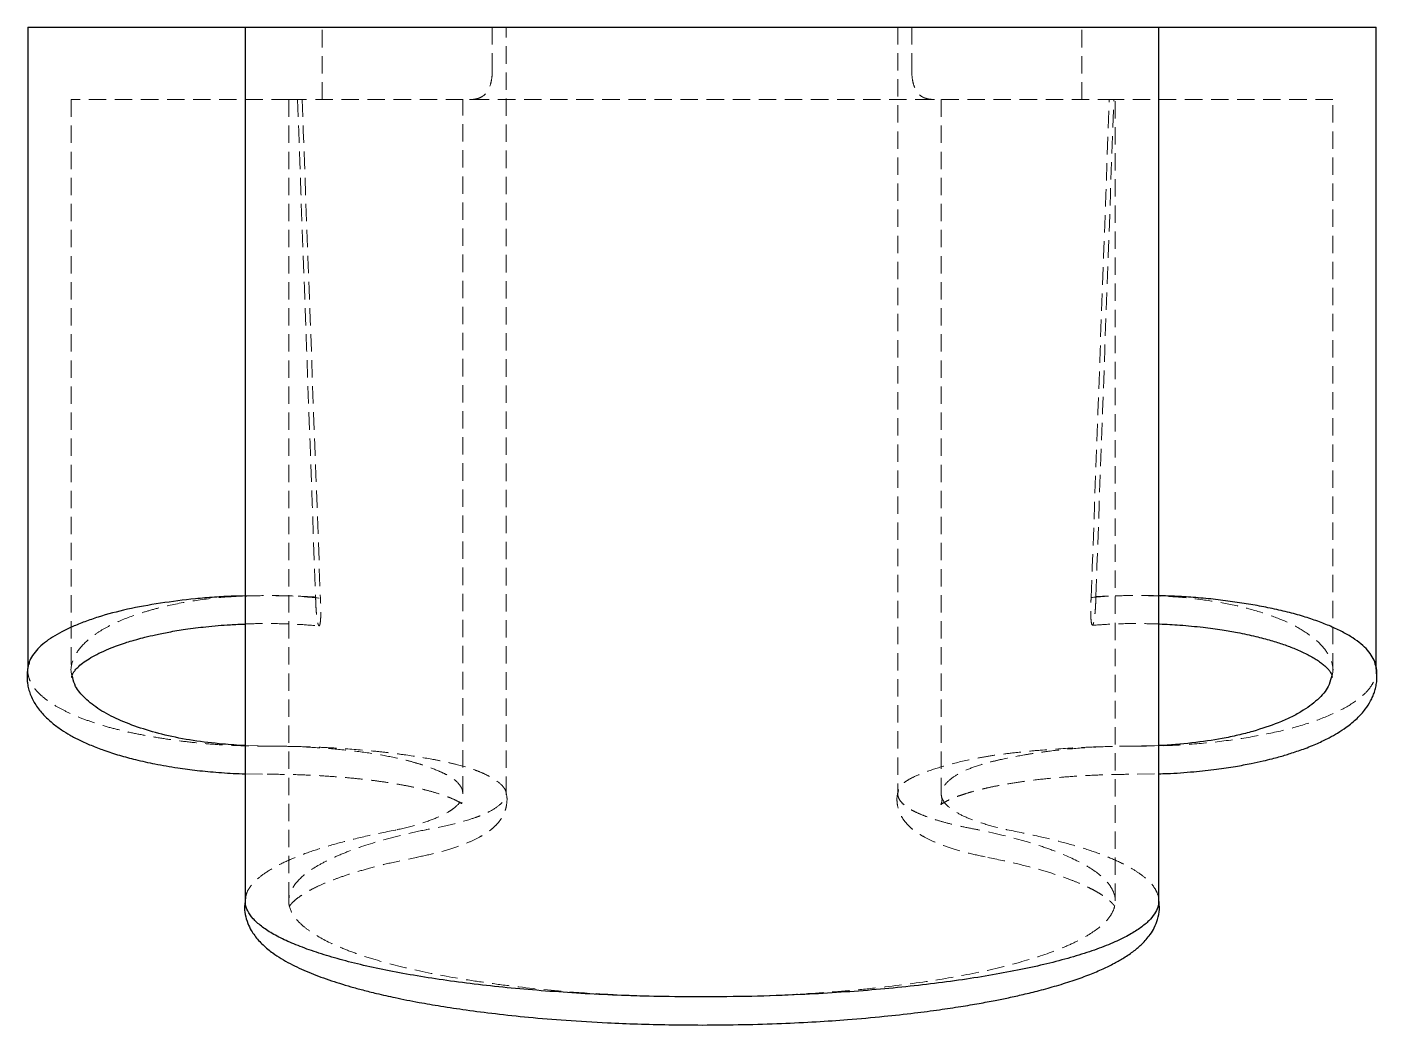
# Model space of a CAD drawing. Header units: millimetres. Extents: x 34 to 259, y 14 to 194.
# Drawn here: x 33.7 to 132.3, y 121.6 to 194.5 of the extents above; entities that cross this region are included whole.
import ezdxf

# ---------------------------------------------------------------- set-up
doc = ezdxf.new("R2010")
doc.units = ezdxf.units.MM
doc.linetypes.add('HIDDEN', pattern=[1.905, 1.27, -0.635])

msp = doc.modelspace()

# ---------------------------------------------------------------- linework, layer by layer
at = {"color": 7, "linetype": 'Continuous', "lineweight": 25}
for p, q in [((33.786, 194.488), (33.786, 147.628)), ((33.786, 194.488), (49.67, 194.488)), ((49.67, 194.488), (49.67, 130.659)), ((49.67, 194.488), (116.387, 194.488)), ((116.387, 130.658), (116.387, 194.488)), ((116.387, 194.488), (132.272, 194.488)), ((132.272, 147.577), (132.272, 194.488))]:
    msp.add_line(p, q, dxfattribs=at)
at = {"color": 7, "linetype": 'HIDDEN', "lineweight": 18}
for p, q in [((55.281, 189.193), (55.281, 194.488)), ((67.711, 191.311), (67.711, 194.488)), ((68.732, 138.468), (68.732, 194.488)), ((97.325, 194.488), (97.325, 138.492)), ((98.346, 191.311), (98.346, 194.488)), ((110.776, 189.193), (110.776, 194.488)), ((52.847, 189.193), (36.963, 189.193)), ((36.963, 189.193), (36.963, 147.492)), ((113.21, 189.193), (52.847, 189.193)), ((52.847, 189.193), (52.847, 130.662)), ((65.555, 138.495), (65.555, 189.193)), ((100.502, 189.193), (100.502, 138.474)), ((129.095, 189.193), (113.21, 189.193)), ((113.21, 130.663), (113.21, 189.193)), ((129.095, 147.498), (129.095, 189.193)), ((33.786, 147.628), (33.786, 147.496)), ((132.272, 147.49), (132.272, 147.577)), ((51.259, 141.972), (49.67, 142.01)), ((116.387, 142.01), (114.798, 141.972)), ((114.406, 141.967), (114.798, 141.97)), ((49.67, 139.947), (51.259, 139.916)), ((114.798, 139.916), (116.387, 139.953))]:
    msp.add_line(p, q, dxfattribs=at)
for centre, major_axis, start_param, end_param in [((51.259, 301.688), (-17.381, 491.904), 1.801401, 1.878038), ((51.259, 301.688), (-14.221, 402.467), 1.853954, 1.949696), ((114.798, 286.772), (14.221, 402.467), 4.373224, 4.467625), ((114.798, 286.772), (17.381, 491.904), 4.436875, 4.512823)]:
    msp.add_ellipse(centre, major_axis=major_axis, ratio=0.003639, start_param=start_param, end_param=end_param, dxfattribs=at)
for points, knots in [([(66.057, 189.193), (66.27, 189.193), (66.469, 189.213), (66.747, 189.295), (66.836, 189.331), (67.008, 189.427), (67.091, 189.487), (67.322, 189.713), (67.455, 189.925), (67.603, 190.371), (67.642, 190.539), (67.697, 190.911), (67.711, 191.108), (67.711, 191.311)], [0, 0, 0, 0, 0.25, 0.25, 0.375, 0.375, 0.5, 0.5, 0.75, 0.75, 0.875, 0.875, 1, 1, 1, 1]), ([(98.346, 191.311), (98.346, 191.108), (98.36, 190.911), (98.415, 190.539), (98.455, 190.371), (98.552, 190.074), (98.61, 189.948), (98.74, 189.729), (98.812, 189.639), (99.041, 189.414), (99.215, 189.323), (99.587, 189.213), (99.787, 189.193), (100, 189.193)], [0, 0, 0, 0, 0.125, 0.125, 0.25, 0.25, 0.375, 0.375, 0.5, 0.5, 0.75, 0.75, 1, 1, 1, 1]), ([(37.073, 146.972), (37.035, 147.073), (36.876, 147.494), (37.044, 148.273), (37.598, 149.218), (38.466, 149.988), (39.368, 150.564), (40.392, 151.091), (41.597, 151.552), (42.946, 151.96), (44.351, 152.316), (46.234, 152.655), (48.244, 152.88), (49.518, 152.923), (49.953, 152.937)], [0, 0, 0, 0, 0.03668, 0.151945, 0.270502, 0.386345, 0.446138, 0.505927, 0.617013, 0.674434, 0.731849, 0.836165, 0.943978, 1, 1, 1, 1]), ([(54.809, 152.858), (54.282, 152.885), (53.223, 152.938), (51.498, 152.975), (50.314, 152.948), (49.67, 152.933)], [0, 0, 0, 0, 0.311197, 0.625282, 1, 1, 1, 1]), ([(51.894, 152.956), (52.351, 152.951), (53.459, 152.94), (54.53, 152.831), (55.159, 152.768)], [0, 0, 0, 0, 0.4125006, 1, 1, 1, 1]), ([(54.81, 152.86), (54.811, 152.735), (54.813, 152.608), (54.822, 152.351), (54.828, 152.221), (54.843, 151.972), (54.852, 151.85), (54.872, 151.62), (54.883, 151.513), (54.919, 151.215), (54.946, 151.053), (54.987, 150.885), (55.001, 150.842), (55.029, 150.779), (55.043, 150.76), (55.083, 150.744), (55.108, 150.788), (55.139, 150.93), (55.149, 150.992), (55.165, 151.14), (55.172, 151.225), (55.183, 151.419), (55.186, 151.526), (55.19, 151.754), (55.19, 151.878), (55.185, 152.254), (55.175, 152.518), (55.159, 152.768)], [0, 0, 0, 0, 0.0625, 0.0625, 0.125, 0.125, 0.1875, 0.1875, 0.25, 0.25, 0.375, 0.375, 0.4375, 0.4375, 0.5, 0.5, 0.625, 0.625, 0.6875, 0.6875, 0.75, 0.75, 0.8125, 0.8125, 0.875, 0.875, 1, 1, 1, 1]), ([(111.792, 152.893), (111.791, 152.768), (111.788, 152.642), (111.779, 152.387), (111.773, 152.258), (111.759, 152.01), (111.75, 151.888), (111.73, 151.659), (111.719, 151.552), (111.684, 151.254), (111.657, 151.093), (111.616, 150.926), (111.602, 150.883), (111.574, 150.821), (111.561, 150.803), (111.521, 150.791), (111.496, 150.837), (111.465, 150.985), (111.456, 151.048), (111.44, 151.198), (111.434, 151.284), (111.423, 151.48), (111.42, 151.587), (111.416, 151.815), (111.416, 151.938), (111.42, 152.187), (111.423, 152.316), (111.433, 152.572), (111.44, 152.699), (111.448, 152.823)], [0, 0, 0, 0, 0.0625, 0.0625, 0.125, 0.125, 0.1875, 0.1875, 0.25, 0.25, 0.375, 0.375, 0.4375, 0.4375, 0.5, 0.5, 0.625, 0.625, 0.6875, 0.6875, 0.75, 0.75, 0.8125, 0.8125, 0.875, 0.875, 0.9375, 0.9375, 1, 1, 1, 1]), ([(111.448, 152.823), (111.968, 152.868), (112.696, 152.932), (113.443, 152.948), (113.657, 152.952)], [0, 0, 0, 0, 0.713413, 1, 1, 1, 1]), ([(116.387, 152.948), (116.351, 152.949), (115.83, 152.967), (114.812, 152.969), (113.31, 152.956), (112.309, 152.913), (111.792, 152.891)], [0, 0, 0, 0, 0.023397, 0.341694, 0.659992, 1, 1, 1, 1]), ([(115.225, 152.962), (115.769, 152.953), (117.075, 152.93), (119.076, 152.74), (121.179, 152.434), (123.108, 151.988), (124.844, 151.429), (126.352, 150.778), (127.582, 150.007), (128.501, 149.147), (129.018, 148.248), (129.181, 147.496), (129.019, 147.073), (128.979, 146.968)], [0, 0, 0, 0, 0.067099, 0.161228, 0.253449, 0.348221, 0.442979, 0.540133, 0.641538, 0.745564, 0.853187, 0.963725, 1, 1, 1, 1]), ([(49.67, 150.885), (49.819, 150.892), (50.521, 150.925), (51.842, 150.922), (53.507, 150.878), (54.578, 150.786), (55.062, 150.745)], [0, 0, 0, 0, 0.082774, 0.391079, 0.724628, 1, 1, 1, 1]), ([(111.543, 150.791), (112.039, 150.826), (113.117, 150.902), (114.749, 150.931), (115.864, 150.903), (116.387, 150.89)], [0, 0, 0, 0, 0.311901, 0.677322, 1, 1, 1, 1]), ([(33.859, 147.938), (33.832, 147.839), (33.761, 147.578), (33.801, 147.155), (33.963, 146.67), (34.263, 146.187), (34.692, 145.715), (35.258, 145.256), (35.952, 144.819), (36.759, 144.406), (37.675, 144.012), (38.712, 143.637), (39.842, 143.301), (41.038, 143.009), (42.299, 142.753), (43.644, 142.523), (45.065, 142.322), (46.537, 142.162), (48.068, 142.048), (49.646, 141.982), (50.721, 141.975), (51.259, 141.971)], [0, 0, 0, 0, 0.033864, 0.08921, 0.144556, 0.198343, 0.252128, 0.307513, 0.362896, 0.415987, 0.469077, 0.523825, 0.578571, 0.629642, 0.680712, 0.7334, 0.786086, 0.838592, 0.891095, 0.945547, 1, 1, 1, 1]), ([(114.798, 141.971), (115.33, 141.975), (116.398, 141.982), (118.372, 142.063), (120.704, 142.264), (123.255, 142.643), (125.61, 143.122), (127.684, 143.734), (129.447, 144.458), (130.605, 145.109), (131.32, 145.676), (131.748, 146.126), (132.057, 146.591), (132.238, 147.063), (132.298, 147.517), (132.233, 147.817), (132.202, 147.959)], [0, 0, 0, 0, 0.0537522, 0.1079984, 0.2014282, 0.2975207, 0.3922762, 0.4895909, 0.5879373, 0.6888551, 0.7406274, 0.7924008, 0.8455943, 0.8987881, 0.9520482, 1, 1, 1, 1]), ([(60.79, 135.87), (61.333, 135.989), (61.832, 136.121), (62.749, 136.398), (63.167, 136.544), (63.9, 136.844), (64.217, 136.998), (64.622, 137.234), (64.745, 137.314), (64.966, 137.476), (65.064, 137.559), (65.318, 137.809), (65.433, 137.983), (65.56, 138.343), (65.573, 138.527), (65.49, 138.89), (65.395, 139.066), (65.105, 139.401), (64.908, 139.561), (64.534, 139.793), (64.396, 139.87), (64.095, 140.02), (63.933, 140.093), (63.413, 140.313), (63.022, 140.46), (62.368, 140.672), (62.138, 140.741), (61.656, 140.876), (61.403, 140.941), (60.621, 141.127), (60.066, 141.24), (58.888, 141.443), (58.264, 141.532), (56.95, 141.687), (56.276, 141.752), (54.894, 141.86), (54.186, 141.903), (53.097, 141.945), (52.73, 141.955), (51.996, 141.968), (51.628, 141.971), (51.259, 141.971)], [0, 0, 0, 0, 0.0625, 0.0625, 0.125, 0.125, 0.1875, 0.1875, 0.21875, 0.21875, 0.25, 0.25, 0.3125, 0.3125, 0.375, 0.375, 0.4375, 0.4375, 0.5, 0.5, 0.53125, 0.53125, 0.5625, 0.5625, 0.625, 0.625, 0.65625, 0.65625, 0.6875, 0.6875, 0.75, 0.75, 0.8125, 0.8125, 0.875, 0.875, 0.9375, 0.9375, 0.96875, 0.96875, 1, 1, 1, 1]), ([(51.259, 141.97), (52.155, 141.97), (53.044, 141.954), (54.369, 141.913), (54.809, 141.897), (55.676, 141.858), (56.103, 141.836), (57.366, 141.759), (58.183, 141.691), (59.374, 141.571), (59.766, 141.528), (60.532, 141.437), (60.904, 141.389), (61.987, 141.24), (62.666, 141.132), (63.62, 140.955), (63.928, 140.894), (64.521, 140.767), (64.805, 140.701), (65.612, 140.499), (66.092, 140.356), (66.728, 140.119), (66.926, 140.036), (67.294, 139.867), (67.464, 139.78), (67.926, 139.517), (68.17, 139.34), (68.443, 139.081), (68.518, 138.995), (68.635, 138.826), (68.676, 138.743), (68.753, 138.497), (68.74, 138.336), (68.622, 138.089), (68.566, 138.006), (68.422, 137.835), (68.333, 137.747), (68.022, 137.488), (67.754, 137.317), (67.259, 137.069), (67.079, 136.988), (66.688, 136.829), (66.476, 136.751), (65.797, 136.522), (65.292, 136.379), (64.178, 136.113), (63.57, 135.989), (62.908, 135.87)], [0, 0, 0, 0, 0.0625, 0.0625, 0.09375, 0.09375, 0.125, 0.125, 0.1875, 0.1875, 0.21875, 0.21875, 0.25, 0.25, 0.3125, 0.3125, 0.34375, 0.34375, 0.375, 0.375, 0.4375, 0.4375, 0.46875, 0.46875, 0.5, 0.5, 0.5625, 0.5625, 0.59375, 0.59375, 0.625, 0.625, 0.6875, 0.6875, 0.71875, 0.71875, 0.75, 0.75, 0.8125, 0.8125, 0.84375, 0.84375, 0.875, 0.875, 0.9375, 0.9375, 1, 1, 1, 1]), ([(103.149, 135.87), (102.763, 135.943), (101.988, 136.089), (100.987, 136.328), (100.111, 136.579), (99.36, 136.837), (98.714, 137.104), (98.185, 137.38), (97.782, 137.666), (97.5, 137.96), (97.34, 138.261), (97.307, 138.567), (97.403, 138.872), (97.624, 139.168), (97.976, 139.446), (98.576, 139.778), (99.545, 140.165), (101.027, 140.623), (102.566, 140.994), (103.998, 141.247), (105.21, 141.416), (106.509, 141.56), (108.287, 141.723), (110.156, 141.843), (111.891, 141.919), (112.701, 141.938), (113.019, 141.945)], [0, 0, 0, 0, 0.039318, 0.078966, 0.115381, 0.151797, 0.189265, 0.226733, 0.263251, 0.29977, 0.337327, 0.374883, 0.411806, 0.448729, 0.486738, 0.524748, 0.590031, 0.655315, 0.722102, 0.758463, 0.794824, 0.832314, 0.869803, 0.940249, 0.976533, 1, 1, 1, 1]), ([(114.798, 141.971), (114.061, 141.971), (113.33, 141.96), (111.881, 141.909), (111.16, 141.869), (109.773, 141.76), (109.102, 141.692), (108.128, 141.57), (107.809, 141.525), (107.182, 141.43), (106.875, 141.38), (105.986, 141.223), (105.431, 141.114), (104.651, 140.944), (104.4, 140.886), (103.917, 140.764), (103.684, 140.7), (103.025, 140.501), (102.634, 140.358), (101.945, 140.051), (101.648, 139.887), (101.149, 139.541), (100.952, 139.363), (100.662, 139.014), (100.568, 138.845), (100.505, 138.589), (100.498, 138.503), (100.51, 138.332), (100.529, 138.246), (100.626, 137.991), (100.742, 137.822), (101.079, 137.486), (101.302, 137.317), (101.843, 136.99), (102.16, 136.833), (102.89, 136.535), (103.303, 136.393), (104.224, 136.119), (104.725, 135.989), (105.267, 135.87)], [0, 0, 0, 0, 0.0625, 0.0625, 0.125, 0.125, 0.1875, 0.1875, 0.21875, 0.21875, 0.25, 0.25, 0.3125, 0.3125, 0.34375, 0.34375, 0.375, 0.375, 0.4375, 0.4375, 0.5, 0.5, 0.5625, 0.5625, 0.625, 0.625, 0.65625, 0.65625, 0.6875, 0.6875, 0.75, 0.75, 0.8125, 0.8125, 0.875, 0.875, 0.9375, 0.9375, 1, 1, 1, 1]), ([(51.259, 139.916), (51.893, 139.911), (53.103, 139.902), (54.803, 139.832), (56.288, 139.737), (57.559, 139.626), (58.623, 139.509), (59.624, 139.379), (60.553, 139.237), (61.406, 139.084), (62.169, 138.927), (62.939, 138.745), (63.745, 138.521), (64.461, 138.275), (64.974, 138.053), (65.289, 137.883), (65.459, 137.774), (65.503, 137.763), (65.496, 137.87), (65.475, 138.091), (65.529, 138.231), (65.548, 138.28)], [0, 0, 0, 0, 0.075394, 0.143829, 0.205292, 0.259787, 0.307328, 0.347921, 0.400095, 0.444405, 0.482336, 0.528644, 0.586984, 0.650863, 0.706508, 0.753525, 0.789688, 0.836409, 0.894013, 0.96254, 1, 1, 1, 1]), ([(100.517, 138.254), (100.528, 138.223), (100.57, 138.109), (100.546, 137.91), (100.497, 137.748), (100.457, 137.673), (100.52, 137.731), (100.699, 137.851), (100.987, 138.006), (101.316, 138.154), (101.731, 138.316), (102.212, 138.48), (102.716, 138.631), (103.206, 138.762), (103.749, 138.895), (104.495, 139.056), (105.48, 139.237), (106.739, 139.427), (108.146, 139.593), (109.652, 139.729), (111.21, 139.83), (112.944, 139.902), (114.165, 139.911), (114.798, 139.916)], [0, 0, 0, 0, 0.019178, 0.068793, 0.10867, 0.141137, 0.182151, 0.235206, 0.27745, 0.319739, 0.357826, 0.406899, 0.446147, 0.470509, 0.503806, 0.546521, 0.598644, 0.660179, 0.73111, 0.790454, 0.855019, 0.92484, 1, 1, 1, 1]), ([(62.166, 133.846), (62.656, 133.949), (63.65, 134.156), (64.892, 134.521), (65.923, 134.901), (66.712, 135.273), (67.304, 135.627), (67.737, 135.956), (68.047, 136.256), (68.302, 136.566), (68.522, 136.926), (68.697, 137.355), (68.789, 137.853), (68.801, 138.294), (68.714, 138.556), (68.692, 138.623)], [0, 0, 0, 0, 0.123622, 0.25023, 0.364278, 0.465446, 0.553375, 0.62777, 0.688423, 0.736298, 0.791992, 0.844239, 0.905542, 0.975828, 1, 1, 1, 1]), ([(97.374, 138.686), (97.345, 138.6), (97.251, 138.317), (97.264, 137.776), (97.412, 137.164), (97.693, 136.656), (97.985, 136.284), (98.312, 135.966), (98.755, 135.627), (99.343, 135.273), (100.13, 134.901), (101.161, 134.522), (102.406, 134.156), (103.4, 133.949), (103.892, 133.846)], [0, 0, 0, 0, 0.030977, 0.101433, 0.190038, 0.258108, 0.311363, 0.377952, 0.451576, 0.538578, 0.638725, 0.751772, 0.877382, 1, 1, 1, 1]), ([(49.694, 130.659), (49.697, 130.802), (49.703, 131.145), (49.991, 131.685), (50.515, 132.264), (51.278, 132.829), (52.267, 133.384), (53.483, 133.926), (54.935, 134.443), (56.633, 134.941), (58.552, 135.423), (60.012, 135.714), (60.745, 135.86)], [0, 0, 0, 0, 0.073359, 0.175086, 0.275975, 0.377564, 0.477897, 0.578925, 0.682164, 0.786177, 0.892656, 1, 1, 1, 1]), ([(62.863, 135.862), (62.292, 135.743), (61.742, 135.621), (60.684, 135.367), (60.176, 135.235), (58.731, 134.828), (57.867, 134.54), (56.714, 134.089), (56.354, 133.936), (55.681, 133.625), (55.369, 133.466), (54.51, 132.98), (54.05, 132.647), (53.345, 131.97), (53.101, 131.626), (52.9, 131.109), (52.861, 130.934), (52.84, 130.588), (52.857, 130.415), (52.992, 129.896), (53.192, 129.55), (53.658, 129.04), (53.841, 128.872), (54.265, 128.536), (54.504, 128.37), (55.295, 127.879), (55.924, 127.56), (57.018, 127.101), (57.409, 126.951), (58.242, 126.66), (58.686, 126.517), (60.083, 126.101), (61.095, 125.84), (63.281, 125.353), (64.454, 125.129), (66.34, 124.824), (66.988, 124.728), (68.305, 124.547), (68.976, 124.462), (71.025, 124.223), (72.44, 124.087), (74.638, 123.928), (75.386, 123.882), (76.894, 123.802), (77.651, 123.768), (79.936, 123.686), (81.474, 123.655), (83.029, 123.655)], [0, 0, 0, 0, 0.03125, 0.03125, 0.0625, 0.0625, 0.125, 0.125, 0.15625, 0.15625, 0.1875, 0.1875, 0.25, 0.25, 0.3125, 0.3125, 0.34375, 0.34375, 0.375, 0.375, 0.4375, 0.4375, 0.46875, 0.46875, 0.5, 0.5, 0.5625, 0.5625, 0.59375, 0.59375, 0.625, 0.625, 0.6875, 0.6875, 0.75, 0.75, 0.78125, 0.78125, 0.8125, 0.8125, 0.875, 0.875, 0.90625, 0.90625, 0.9375, 0.9375, 1, 1, 1, 1]), ([(83.029, 123.655), (83.805, 123.655), (84.58, 123.663), (86.127, 123.693), (86.899, 123.715), (89.185, 123.798), (90.675, 123.877), (92.861, 124.035), (93.581, 124.095), (95.005, 124.229), (95.712, 124.303), (97.783, 124.542), (99.094, 124.721), (101.583, 125.121), (102.76, 125.345), (104.976, 125.842), (105.991, 126.106), (107.834, 126.658), (108.663, 126.947), (109.768, 127.41), (110.113, 127.569), (110.746, 127.888), (111.036, 128.049), (111.823, 128.536), (112.242, 128.865), (112.709, 129.375), (112.837, 129.548), (113.04, 129.898), (113.112, 130.073), (113.245, 130.596), (113.223, 130.94), (113.024, 131.456), (112.93, 131.627), (112.685, 131.972), (112.534, 132.145), (111.999, 132.656), (111.537, 132.986), (110.406, 133.624), (109.737, 133.933), (108.572, 134.389), (108.157, 134.538), (107.286, 134.827), (106.828, 134.967), (105.386, 135.373), (104.336, 135.624), (103.194, 135.862)], [0, 0, 0, 0, 0.03125, 0.03125, 0.0625, 0.0625, 0.125, 0.125, 0.15625, 0.15625, 0.1875, 0.1875, 0.25, 0.25, 0.3125, 0.3125, 0.375, 0.375, 0.4375, 0.4375, 0.46875, 0.46875, 0.5, 0.5, 0.5625, 0.5625, 0.59375, 0.59375, 0.625, 0.625, 0.6875, 0.6875, 0.71875, 0.71875, 0.75, 0.75, 0.8125, 0.8125, 0.875, 0.875, 0.90625, 0.90625, 0.9375, 0.9375, 1, 1, 1, 1]), ([(105.312, 135.86), (106.099, 135.703), (107.561, 135.411), (109.45, 134.935), (111.066, 134.463), (112.484, 133.963), (113.465, 133.533), (114.276, 133.115), (114.94, 132.714), (115.566, 132.226), (116.027, 131.731), (116.295, 131.226), (116.408, 130.866), (116.38, 130.678), (116.377, 130.658)], [0, 0, 0, 0, 0.115388, 0.21449, 0.314281, 0.413382, 0.513165, 0.556381, 0.642853, 0.729765, 0.816237, 0.903146, 0.989618, 1, 1, 1, 1]), ([(52.906, 130.231), (52.904, 130.236), (52.897, 130.247), (52.905, 130.263), (52.941, 130.33), (53.049, 130.473), (53.27, 130.699), (53.613, 130.964), (53.992, 131.211), (54.388, 131.441), (54.959, 131.731), (55.685, 132.049), (56.568, 132.384), (57.596, 132.726), (58.858, 133.09), (60.371, 133.471), (61.55, 133.715), (62.164, 133.841)], [0, 0, 0, 0, 0.048394, 0.129379, 0.196192, 0.248892, 0.334972, 0.407192, 0.441854, 0.487301, 0.544165, 0.612458, 0.67533, 0.745525, 0.823041, 0.90787, 1, 1, 1, 1]), ([(103.893, 133.841), (104.602, 133.694), (105.948, 133.414), (107.619, 132.976), (108.949, 132.57), (109.975, 132.205), (110.746, 131.888), (111.308, 131.625), (111.724, 131.408), (112.027, 131.232), (112.266, 131.081), (112.459, 130.948), (112.624, 130.824), (112.777, 130.695), (112.907, 130.574), (113.016, 130.462), (113.099, 130.368), (113.145, 130.304), (113.164, 130.278), (113.155, 130.254), (113.152, 130.246)], [0, 0, 0, 0, 0.106613, 0.202246, 0.286864, 0.360451, 0.423004, 0.474526, 0.515364, 0.552871, 0.582627, 0.612158, 0.641462, 0.670593, 0.706193, 0.752822, 0.810399, 0.878877, 0.958318, 1, 1, 1, 1]), ([(49.73, 131.063), (49.725, 131.051), (49.677, 130.929), (49.673, 130.803), (49.67, 130.69)], [0, 0, 0, 0, 0.098192, 1, 1, 1, 1])]:
    msp.add_open_spline(points, degree=3, knots=knots, dxfattribs=at)
at = {"color": 7, "linetype": 'Continuous', "lineweight": 25}
for points, knots in [([(49.67, 152.933), (49.388, 152.931), (48.627, 152.925), (47.412, 152.848), (45.6, 152.696), (43.426, 152.412), (41.021, 151.98), (39.221, 151.504), (37.938, 151.058), (36.759, 150.578), (35.767, 150.065), (34.987, 149.516), (34.49, 149.065), (34.125, 148.594), (33.912, 148.212), (33.87, 147.996), (33.859, 147.938)], [0, 0, 0, 0, 0.033889, 0.0912344, 0.1485813, 0.2593504, 0.3731121, 0.4878254, 0.5468088, 0.6057944, 0.724087, 0.7848431, 0.8456006, 0.9127653, 0.9764225, 1, 1, 1, 1]), ([(132.202, 147.959), (132.199, 147.975), (132.172, 148.152), (131.994, 148.494), (131.657, 148.974), (131.177, 149.437), (130.57, 149.881), (129.827, 150.308), (128.968, 150.714), (128.011, 151.094), (126.96, 151.447), (125.797, 151.767), (124.559, 152.046), (123.274, 152.289), (121.947, 152.5), (120.549, 152.683), (119.123, 152.821), (117.731, 152.909), (116.823, 152.935), (116.387, 152.948)], [0, 0, 0, 0, 0.006313, 0.071454, 0.136594, 0.200478, 0.26436, 0.330203, 0.396045, 0.45823, 0.520412, 0.584574, 0.648737, 0.708154, 0.767571, 0.828845, 0.890115, 0.947219, 1, 1, 1, 1]), ([(37.03, 146.956), (37.024, 146.977), (37.013, 147.019), (37.014, 147.07), (37.02, 147.113), (37.028, 147.144), (37.039, 147.181), (37.057, 147.226), (37.085, 147.283), (37.134, 147.369), (37.252, 147.536), (37.495, 147.795), (37.87, 148.1), (38.375, 148.429), (38.983, 148.757), (39.643, 149.055), (40.303, 149.311), (40.867, 149.504), (41.339, 149.651), (41.81, 149.786), (42.379, 149.936), (43.152, 150.118), (44.135, 150.315), (45.361, 150.519), (46.863, 150.706), (48.334, 150.836), (49.308, 150.872), (49.67, 150.885)], [0, 0, 0, 0, 0.035979, 0.074423, 0.099615, 0.115498, 0.132221, 0.150306, 0.169766, 0.190723, 0.232308, 0.287228, 0.346813, 0.400414, 0.453238, 0.508844, 0.551529, 0.587514, 0.615046, 0.635564, 0.667473, 0.707331, 0.755092, 0.811879, 0.8785, 0.954879, 1, 1, 1, 1]), ([(116.387, 150.89), (116.408, 150.889), (116.926, 150.88), (118.018, 150.807), (119.554, 150.669), (120.955, 150.478), (122.246, 150.256), (123.445, 149.999), (124.562, 149.703), (125.526, 149.396), (126.406, 149.062), (127.216, 148.69), (127.812, 148.35), (128.207, 148.079), (128.478, 147.865), (128.714, 147.642), (128.891, 147.425), (128.985, 147.266), (129.03, 147.156), (129.05, 147.057), (129.029, 146.986), (129.02, 146.953)], [0, 0, 0, 0, 0.002627, 0.064257, 0.13733, 0.200056, 0.252351, 0.319059, 0.379598, 0.43406, 0.491141, 0.556042, 0.621297, 0.65701, 0.692561, 0.738217, 0.788656, 0.835828, 0.88573, 0.947009, 1, 1, 1, 1]), ([(33.846, 147.94), (33.812, 147.79), (33.755, 147.536), (33.729, 147.172), (33.732, 146.85), (33.766, 146.516), (33.842, 146.146), (34.014, 145.608), (34.351, 144.956), (34.897, 144.266), (35.541, 143.666), (36.196, 143.182), (36.876, 142.764), (37.594, 142.386), (38.417, 142.016), (39.377, 141.648), (40.459, 141.298), (41.699, 140.962), (43.113, 140.649), (44.626, 140.388), (46.189, 140.184), (47.758, 140.041), (48.937, 139.96), (49.591, 139.948), (49.67, 139.947)], [0, 0, 0, 0, 0.032435, 0.054588, 0.074861, 0.09796, 0.123863, 0.152374, 0.212764, 0.274676, 0.330733, 0.383386, 0.426995, 0.472451, 0.520637, 0.571547, 0.628212, 0.68304, 0.744674, 0.813028, 0.868698, 0.92812, 0.991294, 1, 1, 1, 1]), ([(116.387, 139.953), (116.592, 139.957), (117.457, 139.974), (118.877, 140.086), (120.545, 140.264), (121.936, 140.472), (123.064, 140.68), (123.946, 140.871), (124.615, 141.035), (125.282, 141.212), (126.058, 141.442), (127.015, 141.769), (127.965, 142.152), (128.781, 142.545), (129.47, 142.933), (130.174, 143.397), (130.876, 143.975), (131.455, 144.616), (131.811, 145.163), (132.019, 145.59), (132.145, 145.92), (132.246, 146.283), (132.319, 146.714), (132.329, 147.234), (132.297, 147.666), (132.211, 147.914), (132.197, 147.956)], [0, 0, 0, 0, 0.0225231, 0.0948002, 0.1586788, 0.2141008, 0.2609936, 0.299272, 0.3288417, 0.3512454, 0.391497, 0.4400099, 0.4965578, 0.5482847, 0.5887506, 0.6347612, 0.6991777, 0.7599303, 0.8092636, 0.8327655, 0.856874, 0.881585, 0.9096707, 0.9460769, 0.9908494, 1, 1, 1, 1]), ([(49.67, 142.01), (49.662, 142.01), (49.107, 142.023), (47.817, 142.132), (45.83, 142.355), (43.803, 142.753), (41.967, 143.283), (40.352, 143.898), (38.981, 144.621), (37.929, 145.456), (37.256, 146.235), (37.126, 146.758), (37.073, 146.972)], [0, 0, 0, 0, 0.001296, 0.082573, 0.195054, 0.310794, 0.423416, 0.538878, 0.659764, 0.78382, 0.91144, 1, 1, 1, 1]), ([(128.979, 146.968), (128.924, 146.75), (128.784, 146.198), (128.042, 145.364), (127.035, 144.602), (126.011, 144.055), (124.883, 143.565), (123.593, 143.13), (122.179, 142.76), (120.725, 142.45), (118.804, 142.184), (117.213, 142.03), (116.388, 142.01), (116.387, 142.01)], [0, 0, 0, 0, 0.0904, 0.228363, 0.362157, 0.431272, 0.500387, 0.627277, 0.692873, 0.758462, 0.877195, 0.999775, 1, 1, 1, 1]), ([(49.67, 130.69), (49.649, 130.563), (49.591, 130.225), (49.653, 129.658), (49.823, 129.053), (50.079, 128.536), (50.349, 128.129), (50.639, 127.777), (50.961, 127.45), (51.31, 127.145), (51.928, 126.673), (52.875, 126.098), (54.252, 125.457), (55.491, 124.99), (56.549, 124.644), (57.376, 124.397), (58.276, 124.15), (59.344, 123.882), (60.7, 123.576), (62.264, 123.267), (63.998, 122.968), (65.853, 122.689), (67.989, 122.415), (70.42, 122.159), (73.154, 121.933), (75.821, 121.773), (78.34, 121.672), (80.645, 121.613), (82.223, 121.605), (83.029, 121.601)], [0, 0, 0, 0, 0.01816, 0.0485725, 0.0818654, 0.1086233, 0.1305168, 0.1519985, 0.173321, 0.194491, 0.2155166, 0.2779595, 0.3339521, 0.3868908, 0.4130837, 0.4390942, 0.4649262, 0.4939822, 0.5307208, 0.5751177, 0.613417, 0.6559795, 0.7027839, 0.7538079, 0.8090352, 0.8684668, 0.9104365, 0.9542794, 1, 1, 1, 1]), ([(83.029, 123.656), (81.963, 123.661), (79.995, 123.671), (77.145, 123.755), (74.498, 123.881), (71.904, 124.054), (69.392, 124.261), (66.967, 124.511), (64.656, 124.804), (62.465, 125.139), (60.415, 125.503), (58.51, 125.899), (56.772, 126.329), (55.203, 126.79), (53.817, 127.27), (52.617, 127.766), (51.613, 128.282), (50.812, 128.817), (50.206, 129.368), (49.828, 129.926), (49.655, 130.359), (49.687, 130.604), (49.694, 130.659)], [0, 0, 0, 0, 0.060359, 0.111427, 0.16285, 0.213916, 0.26533, 0.316396, 0.367808, 0.418874, 0.470276, 0.52134, 0.572737, 0.6238, 0.675187, 0.72625, 0.777631, 0.828851, 0.88007, 0.932596, 0.985122, 1, 1, 1, 1]), ([(83.029, 121.601), (84.037, 121.607), (85.983, 121.619), (88.774, 121.708), (91.317, 121.833), (93.824, 122.004), (96.225, 122.216), (98.454, 122.462), (100.316, 122.706), (101.886, 122.941), (103.234, 123.168), (104.395, 123.384), (105.461, 123.602), (106.543, 123.842), (107.722, 124.132), (108.98, 124.479), (110.212, 124.868), (111.339, 125.279), (112.311, 125.69), (113.141, 126.097), (113.759, 126.451), (114.225, 126.756), (114.572, 127.007), (114.889, 127.265), (115.188, 127.539), (115.485, 127.852), (115.794, 128.245), (116.09, 128.733), (116.333, 129.343), (116.47, 130.019), (116.412, 130.49), (116.385, 130.713)], [0, 0, 0, 0, 0.057211, 0.110461, 0.159758, 0.205101, 0.259397, 0.306645, 0.346882, 0.382499, 0.414672, 0.443389, 0.46894, 0.497135, 0.530221, 0.568236, 0.609983, 0.650122, 0.688025, 0.723681, 0.757224, 0.776663, 0.79563, 0.814128, 0.832157, 0.852105, 0.873818, 0.900299, 0.931581, 0.967661, 1, 1, 1, 1]), ([(116.377, 130.658), (116.368, 130.509), (116.348, 130.191), (116.103, 129.711), (115.688, 129.21), (115.089, 128.706), (114.275, 128.186), (113.219, 127.661), (111.905, 127.141), (110.389, 126.641), (108.698, 126.174), (106.828, 125.743), (104.806, 125.352), (102.632, 124.988), (100.342, 124.664), (97.935, 124.385), (95.443, 124.153), (92.863, 123.96), (89.943, 123.793), (86.656, 123.676), (84.243, 123.663), (83.029, 123.656)], [0, 0, 0, 0, 0.041148, 0.087762, 0.134376, 0.181966, 0.229555, 0.283865, 0.33856, 0.391899, 0.445608, 0.498352, 0.551462, 0.60378, 0.656461, 0.708108, 0.760113, 0.811558, 0.863358, 0.931257, 1, 1, 1, 1])]:
    msp.add_open_spline(points, degree=3, knots=knots, dxfattribs=at)
at = {"color": 7, "linetype": 'HIDDEN', "lineweight": 18}
for points in [[(60.745, 135.861), (60.76, 135.864), (60.775, 135.867), (60.79, 135.87)], [(62.908, 135.87), (62.893, 135.868), (62.878, 135.865), (62.863, 135.862)], [(103.194, 135.862), (103.179, 135.865), (103.164, 135.868), (103.149, 135.87)], [(105.267, 135.87), (105.282, 135.866), (105.297, 135.863), (105.312, 135.86)]]:
    msp.add_open_spline(points, degree=3, dxfattribs=at)

doc.saveas('drawing.dxf')
